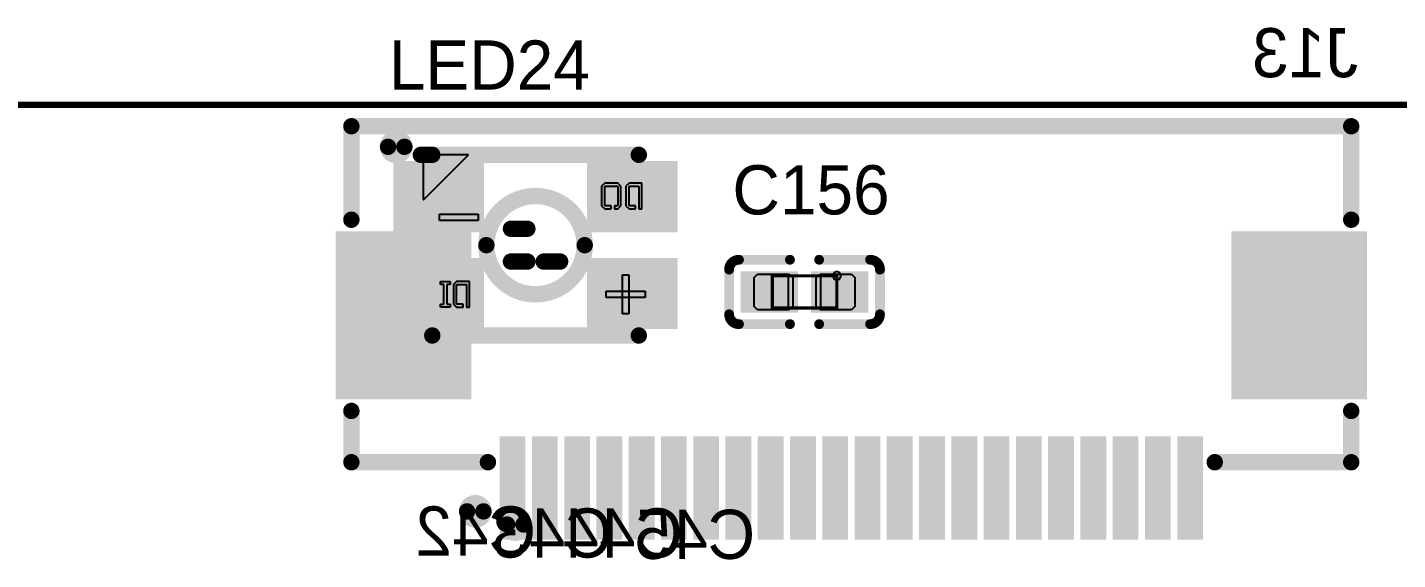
# Model space of a CAD drawing. Header units: millimetres. Extents: x 892 to 1144, y 1011 to 1123.
# Drawn here: x 944.63 to 965.87, y 1115.23 to 1123.47 of the extents above; entities that cross this region are included whole.
import ezdxf

# ---------------------------------------------------------------- set-up
doc = ezdxf.new("R2010")
doc.units = ezdxf.units.MM
for name, color, linetype in [('BottomLayer', 5, 'Continuous'), ('BottomOverlay', 54, 'Continuous'), ('BottomPaste', 16, 'Continuous'), ('BottomSolder', 6, 'Continuous'), ('KeepOutLayer', 6, 'Continuous'), ('Mechanical15', 56, 'Continuous'), ('Mechanical6', 56, 'Continuous'), ('TopLayer', 1, 'Continuous'), ('TopOverlay', 2, 'Continuous'), ('TopPaste', 8, 'Continuous'), ('TopSolder', 216, 'Continuous')]:
    doc.layers.add(name, color=color, linetype=linetype)

msp = doc.modelspace()

# ---------------------------------------------------------------- linework, layer by layer
at = {"layer": 'BottomLayer'}
for points in [[(949.46, 1117.763), (951.46, 1117.763), (949.46, 1120.263), (951.46, 1120.263)], [(963.34, 1117.763), (965.34, 1117.763), (963.34, 1120.263), (965.34, 1120.263)], [(952, 1115.587), (952.3, 1115.587), (952, 1117.087), (952.3, 1117.087)], [(952.5, 1115.587), (952.8, 1115.587), (952.5, 1117.087), (952.8, 1117.087)], [(953, 1115.587), (953.3, 1115.587), (953, 1117.087), (953.3, 1117.087)], [(953.5, 1115.587), (953.8, 1115.587), (953.5, 1117.087), (953.8, 1117.087)], [(954, 1115.587), (954.3, 1115.587), (954, 1117.087), (954.3, 1117.087)], [(954.5, 1115.587), (954.8, 1115.587), (954.5, 1117.087), (954.8, 1117.087)], [(955, 1115.587), (955.3, 1115.587), (955, 1117.087), (955.3, 1117.087)], [(955.5, 1115.587), (955.8, 1115.587), (955.5, 1117.087), (955.8, 1117.087)], [(956, 1115.587), (956.3, 1115.587), (956, 1117.087), (956.3, 1117.087)], [(956.5, 1115.587), (956.8, 1115.587), (956.5, 1117.087), (956.8, 1117.087)], [(957, 1115.587), (957.3, 1115.587), (957, 1117.087), (957.3, 1117.087)], [(957.5, 1115.587), (957.8, 1115.587), (957.5, 1117.087), (957.8, 1117.087)], [(958, 1115.587), (958.3, 1115.587), (958, 1117.087), (958.3, 1117.087)], [(958.5, 1115.587), (958.8, 1115.587), (958.5, 1117.087), (958.8, 1117.087)], [(959, 1115.587), (959.3, 1115.587), (959, 1117.087), (959.3, 1117.087)], [(959.5, 1115.587), (959.8, 1115.587), (959.5, 1117.087), (959.8, 1117.087)], [(960, 1115.587), (960.3, 1115.587), (960, 1117.087), (960.3, 1117.087)], [(960.5, 1115.587), (960.8, 1115.587), (960.5, 1117.087), (960.8, 1117.087)], [(961, 1115.587), (961.3, 1115.587), (961, 1117.087), (961.3, 1117.087)], [(961.5, 1115.587), (961.8, 1115.587), (961.5, 1117.087), (961.8, 1117.087)], [(962, 1115.587), (962.3, 1115.587), (962, 1117.087), (962.3, 1117.087)], [(962.5, 1115.587), (962.8, 1115.587), (962.5, 1117.087), (962.8, 1117.087)]]:
    msp.add_solid(points, dxfattribs=at)
at = {"layer": 'BottomOverlay', "const_width": 0.254}
for points in [[(949.653, 1121.943), (965.147, 1121.943)], [(949.653, 1120.494), (949.653, 1121.943)], [(965.147, 1120.494), (965.147, 1121.943)], [(949.653, 1116.736), (949.653, 1117.531)], [(965.147, 1116.736), (965.147, 1117.531)], [(949.653, 1116.736), (951.769, 1116.736)], [(963.031, 1116.736), (965.147, 1116.736)]]:
    msp.add_lwpolyline(points, dxfattribs=at)
at = {"layer": 'BottomOverlay'}
for points, const_width in [([(949.589, 1121.943, 1), (949.716, 1121.943, 1)], 0.127), ([(949.589, 1121.943, 1), (949.716, 1121.943, 1)], 0.127), ([(965.083, 1121.943, 1), (965.21, 1121.943, 1)], 0.127), ([(965.083, 1121.943, 1), (965.21, 1121.943, 1)], 0.127), ([(949.589, 1120.494, 1), (949.716, 1120.494, 1)], 0.127), ([(965.083, 1120.494, 1), (965.21, 1120.494, 1)], 0.127), ([(949.589, 1117.531, 1), (949.716, 1117.531, 1)], 0.127), ([(965.083, 1117.531, 1), (965.21, 1117.531, 1)], 0.127), ([(949.589, 1116.736, 1), (949.716, 1116.736, 1)], 0.127), ([(949.589, 1116.736, 1), (949.716, 1116.736, 1)], 0.127), ([(951.705, 1116.736, 1), (951.832, 1116.736, 1)], 0.127), ([(962.968, 1116.736, 1), (963.095, 1116.736, 1)], 0.127), ([(965.083, 1116.736, 1), (965.21, 1116.736, 1)], 0.127), ([(965.083, 1116.736, 1), (965.21, 1116.736, 1)], 0.127), ([(951.7, 1115.974, 1), (951.446, 1115.974, 1)], 0.254), ([(951.382, 1115.974, 1), (951.509, 1115.974, 1)], 0.127), ([(951.636, 1115.974, 1), (951.763, 1115.974, 1)], 0.127)]:
    msp.add_lwpolyline(points, format="xyb", close=True, dxfattribs=dict(at, const_width=const_width))
at = {"layer": 'BottomPaste'}
for points in [[(949.46, 1117.763), (951.46, 1117.763), (949.46, 1120.263), (951.46, 1120.263)], [(963.34, 1117.763), (965.34, 1117.763), (963.34, 1120.263), (965.34, 1120.263)], [(952, 1115.587), (952.3, 1115.587), (952, 1117.087), (952.3, 1117.087)], [(952.5, 1115.587), (952.8, 1115.587), (952.5, 1117.087), (952.8, 1117.087)], [(953, 1115.587), (953.3, 1115.587), (953, 1117.087), (953.3, 1117.087)], [(953.5, 1115.587), (953.8, 1115.587), (953.5, 1117.087), (953.8, 1117.087)], [(954, 1115.587), (954.3, 1115.587), (954, 1117.087), (954.3, 1117.087)], [(954.5, 1115.587), (954.8, 1115.587), (954.5, 1117.087), (954.8, 1117.087)], [(955, 1115.587), (955.3, 1115.587), (955, 1117.087), (955.3, 1117.087)], [(955.5, 1115.587), (955.8, 1115.587), (955.5, 1117.087), (955.8, 1117.087)], [(956, 1115.587), (956.3, 1115.587), (956, 1117.087), (956.3, 1117.087)], [(956.5, 1115.587), (956.8, 1115.587), (956.5, 1117.087), (956.8, 1117.087)], [(957, 1115.587), (957.3, 1115.587), (957, 1117.087), (957.3, 1117.087)], [(957.5, 1115.587), (957.8, 1115.587), (957.5, 1117.087), (957.8, 1117.087)], [(958, 1115.587), (958.3, 1115.587), (958, 1117.087), (958.3, 1117.087)], [(958.5, 1115.587), (958.8, 1115.587), (958.5, 1117.087), (958.8, 1117.087)], [(959, 1115.587), (959.3, 1115.587), (959, 1117.087), (959.3, 1117.087)], [(959.5, 1115.587), (959.8, 1115.587), (959.5, 1117.087), (959.8, 1117.087)], [(960, 1115.587), (960.3, 1115.587), (960, 1117.087), (960.3, 1117.087)], [(960.5, 1115.587), (960.8, 1115.587), (960.5, 1117.087), (960.8, 1117.087)], [(961, 1115.587), (961.3, 1115.587), (961, 1117.087), (961.3, 1117.087)], [(961.5, 1115.587), (961.8, 1115.587), (961.5, 1117.087), (961.8, 1117.087)], [(962, 1115.587), (962.3, 1115.587), (962, 1117.087), (962.3, 1117.087)], [(962.5, 1115.587), (962.8, 1115.587), (962.5, 1117.087), (962.8, 1117.087)]]:
    msp.add_solid(points, dxfattribs=at)
at = {"layer": 'BottomSolder'}
for points in [[(949.41, 1117.713), (951.51, 1117.713), (949.41, 1120.313), (951.51, 1120.313)], [(963.29, 1117.713), (965.39, 1117.713), (963.29, 1120.313), (965.39, 1120.313)], [(951.95, 1115.537), (952.35, 1115.537), (951.95, 1117.137), (952.35, 1117.137)], [(952.45, 1115.537), (952.85, 1115.537), (952.45, 1117.137), (952.85, 1117.137)], [(952.95, 1115.537), (953.35, 1115.537), (952.95, 1117.137), (953.35, 1117.137)], [(953.45, 1115.537), (953.85, 1115.537), (953.45, 1117.137), (953.85, 1117.137)], [(953.95, 1115.537), (954.35, 1115.537), (953.95, 1117.137), (954.35, 1117.137)], [(954.45, 1115.537), (954.85, 1115.537), (954.45, 1117.137), (954.85, 1117.137)], [(954.95, 1115.537), (955.35, 1115.537), (954.95, 1117.137), (955.35, 1117.137)], [(955.45, 1115.537), (955.85, 1115.537), (955.45, 1117.137), (955.85, 1117.137)], [(955.95, 1115.537), (956.35, 1115.537), (955.95, 1117.137), (956.35, 1117.137)], [(956.45, 1115.537), (956.85, 1115.537), (956.45, 1117.137), (956.85, 1117.137)], [(956.95, 1115.537), (957.35, 1115.537), (956.95, 1117.137), (957.35, 1117.137)], [(957.45, 1115.537), (957.85, 1115.537), (957.45, 1117.137), (957.85, 1117.137)], [(957.95, 1115.537), (958.35, 1115.537), (957.95, 1117.137), (958.35, 1117.137)], [(958.45, 1115.537), (958.85, 1115.537), (958.45, 1117.137), (958.85, 1117.137)], [(958.95, 1115.537), (959.35, 1115.537), (958.95, 1117.137), (959.35, 1117.137)], [(959.45, 1115.537), (959.85, 1115.537), (959.45, 1117.137), (959.85, 1117.137)], [(959.95, 1115.537), (960.35, 1115.537), (959.95, 1117.137), (960.35, 1117.137)], [(960.45, 1115.537), (960.85, 1115.537), (960.45, 1117.137), (960.85, 1117.137)], [(960.95, 1115.537), (961.35, 1115.537), (960.95, 1117.137), (961.35, 1117.137)], [(961.45, 1115.537), (961.85, 1115.537), (961.45, 1117.137), (961.85, 1117.137)], [(961.95, 1115.537), (962.35, 1115.537), (961.95, 1117.137), (962.35, 1117.137)], [(962.45, 1115.537), (962.85, 1115.537), (962.45, 1117.137), (962.85, 1117.137)]]:
    msp.add_solid(points, dxfattribs=at)
at = {"layer": 'KeepOutLayer', "const_width": 0.1}
msp.add_lwpolyline([(891.925, 1122.275), (1123.925, 1122.275)], dxfattribs=at)
at = {"layer": 'Mechanical15'}
for p, q in [((956.425, 1119.625), (956.175, 1119.625)), ((956.175, 1119.625), (956.175, 1119.125)), ((956.425, 1119.125), (956.425, 1119.625)), ((956.925, 1119.625), (957.175, 1119.625)), ((956.925, 1119.125), (956.925, 1119.625)), ((957.129, 1119.671), (957.11, 1119.625)), ((957.11, 1119.625), (957.11, 1119.625)), ((957.11, 1119.625), (957.129, 1119.579)), ((957.175, 1119.69), (957.129, 1119.671)), ((957.221, 1119.671), (957.175, 1119.69)), ((957.175, 1119.625), (957.175, 1119.125)), ((957.24, 1119.625), (957.221, 1119.671)), ((957.221, 1119.579), (957.24, 1119.625)), ((957.24, 1119.625), (957.24, 1119.625)), ((957.129, 1119.579), (957.175, 1119.56)), ((957.175, 1119.56), (957.221, 1119.579)), ((956.175, 1119.125), (956.425, 1119.125)), ((957.175, 1119.125), (956.925, 1119.125))]:
    msp.add_line(p, q, dxfattribs=at)
at = {"layer": 'Mechanical15', "const_width": 0.0508}
for points in [[(956.175, 1119.625), (957.175, 1119.625)], [(956.175, 1119.125), (956.175, 1119.625)], [(957.175, 1119.125), (957.175, 1119.625)], [(956.175, 1119.125), (957.175, 1119.125)]]:
    msp.add_lwpolyline(points, dxfattribs=at)
at = {"layer": 'Mechanical15', "const_width": 0.0254}
for points in [[(956.162, 1119.625, 1), (956.188, 1119.625, 1)], [(956.162, 1119.625, 1), (956.188, 1119.625, 1)], [(957.162, 1119.625, 1), (957.188, 1119.625, 1)], [(957.162, 1119.625, 1), (957.188, 1119.625, 1)], [(956.162, 1119.125, 1), (956.188, 1119.125, 1)], [(956.162, 1119.125, 1), (956.188, 1119.125, 1)], [(957.162, 1119.125, 1), (957.188, 1119.125, 1)], [(957.162, 1119.125, 1), (957.188, 1119.125, 1)]]:
    msp.add_lwpolyline(points, format="xyb", close=True, dxfattribs=at)
at = {"layer": 'Mechanical6'}
for p, q in [((951.466, 1121.5), (950.766, 1121.5)), ((950.766, 1121.5), (950.766, 1120.81)), ((950.776, 1120.81), (951.466, 1121.5)), ((953.58, 1121.062), (953.53, 1121.012)), ((953.53, 1121.012), (953.53, 1120.712)), ((953.78, 1121.062), (953.58, 1121.062)), ((953.58, 1120.712), (953.58, 1121.012)), ((953.58, 1121.012), (953.78, 1121.012)), ((953.83, 1121.012), (953.78, 1121.062)), ((953.78, 1121.012), (953.78, 1120.712)), ((953.83, 1120.712), (953.83, 1121.012)), ((953.83, 1121.012), (953.83, 1121.012)), ((953.955, 1121.062), (953.905, 1121.012)), ((953.905, 1121.012), (953.905, 1120.712)), ((954.155, 1121.062), (953.955, 1121.062)), ((953.955, 1120.712), (953.955, 1121.012)), ((953.955, 1121.012), (954.105, 1121.012)), ((954.105, 1121.012), (954.105, 1120.662)), ((954.155, 1120.662), (954.155, 1121.062)), ((950.766, 1120.81), (950.776, 1120.81)), ((953.53, 1120.712), (953.58, 1120.662)), ((953.68, 1120.712), (953.58, 1120.712)), ((953.68, 1120.662), (953.68, 1120.712)), ((953.78, 1120.712), (953.73, 1120.712)), ((953.73, 1120.712), (953.73, 1120.662)), ((953.78, 1120.662), (953.83, 1120.712)), ((953.905, 1120.712), (953.955, 1120.662)), ((954.055, 1120.712), (953.955, 1120.712)), ((954.055, 1120.662), (954.055, 1120.712)), ((951.017, 1120.481), (951.017, 1120.581)), ((951.017, 1120.581), (951.617, 1120.581)), ((951.617, 1120.481), (951.017, 1120.481)), ((951.617, 1120.581), (951.617, 1120.481)), ((953.58, 1120.662), (953.68, 1120.662)), ((953.73, 1120.662), (953.78, 1120.662)), ((953.955, 1120.662), (954.055, 1120.662)), ((954.105, 1120.662), (954.155, 1120.662)), ((953.853, 1119.638), (953.953, 1119.638)), ((953.853, 1119.038), (953.853, 1119.638)), ((953.953, 1119.638), (953.953, 1119.038)), ((951.034, 1119.538), (951.184, 1119.538)), ((951.034, 1119.488), (951.034, 1119.538)), ((951.084, 1119.488), (951.034, 1119.488)), ((951.084, 1119.188), (951.084, 1119.488)), ((951.184, 1119.488), (951.134, 1119.488)), ((951.134, 1119.488), (951.134, 1119.188)), ((951.184, 1119.538), (951.184, 1119.488)), ((951.284, 1119.538), (951.234, 1119.488)), ((951.234, 1119.488), (951.234, 1119.188)), ((951.484, 1119.538), (951.284, 1119.538)), ((951.284, 1119.188), (951.284, 1119.488)), ((951.284, 1119.488), (951.434, 1119.488)), ((951.434, 1119.488), (951.434, 1119.138)), ((951.484, 1119.138), (951.484, 1119.538)), ((951.034, 1119.138), (951.034, 1119.188)), ((951.034, 1119.188), (951.084, 1119.188)), ((951.134, 1119.188), (951.184, 1119.188)), ((951.184, 1119.188), (951.184, 1119.138)), ((951.234, 1119.188), (951.284, 1119.138)), ((951.384, 1119.188), (951.284, 1119.188)), ((951.384, 1119.138), (951.384, 1119.188)), ((953.603, 1119.288), (953.603, 1119.388)), ((953.603, 1119.388), (954.203, 1119.388)), ((954.203, 1119.288), (953.603, 1119.288)), ((954.203, 1119.388), (954.203, 1119.288)), ((951.184, 1119.138), (951.034, 1119.138)), ((951.284, 1119.138), (951.384, 1119.138)), ((951.434, 1119.138), (951.484, 1119.138)), ((953.953, 1119.038), (953.853, 1119.038))]:
    msp.add_line(p, q, dxfattribs=at)
for points, const_width in [([(952.32, 1115.77, 1), (952.066, 1115.77, 1)], 0.254), ([(952.002, 1115.77, 1), (952.129, 1115.77, 1)], 0.127), ([(952.256, 1115.77, 1), (952.383, 1115.77, 1)], 0.127)]:
    msp.add_lwpolyline(points, format="xyb", close=True, dxfattribs=dict(at, const_width=const_width))
at = {"layer": 'TopLayer'}
for points in [[(950.406, 1120.4), (951.606, 1120.4), (950.406, 1121.3), (951.606, 1121.3)], [(953.406, 1120.4), (954.606, 1120.4), (953.406, 1121.3), (954.606, 1121.3)], [(950.406, 1118.9), (951.606, 1118.9), (950.406, 1119.8), (951.606, 1119.8)], [(953.406, 1118.9), (954.606, 1118.9), (953.406, 1119.8), (954.606, 1119.8)], [(956.525, 1119.645), (955.735, 1119.645), (956.525, 1119.105), (955.735, 1119.105)], [(957.615, 1119.645), (956.825, 1119.645), (957.615, 1119.105), (956.825, 1119.105)]]:
    msp.add_solid(points, dxfattribs=at)
at = {"layer": 'TopOverlay'}
for points, const_width in [([(950.474, 1121.624, 1), (950.22, 1121.624, 1)], 0.254), ([(950.157, 1121.624, 1), (950.284, 1121.624, 1)], 0.127), ([(950.411, 1121.624, 1), (950.538, 1121.624, 1)], 0.127), ([(950.665, 1121.5, 1), (950.792, 1121.5, 1)], 0.127), ([(950.843, 1121.5, 1), (950.97, 1121.5, 1)], 0.127), ([(950.843, 1121.5, 1), (950.97, 1121.5, 1)], 0.127), ([(954.043, 1121.5, 1), (954.17, 1121.5, 1)], 0.127), ([(953.268, 1120.1, 1), (951.744, 1120.1, 1)], 0.254), ([(952.062, 1120.354, 1), (952.189, 1120.354, 1)], 0.127), ([(952.316, 1120.354, 1), (952.443, 1120.354, 1)], 0.127), ([(951.681, 1120.1, 1), (951.808, 1120.1, 1)], 0.127), ([(953.205, 1120.1, 1), (953.332, 1120.1, 1)], 0.127), ([(952.062, 1119.846, 1), (952.189, 1119.846, 1)], 0.127), ([(952.316, 1119.846, 1), (952.443, 1119.846, 1)], 0.127), ([(952.57, 1119.846, 1), (952.697, 1119.846, 1)], 0.127), ([(952.824, 1119.846, 1), (952.951, 1119.846, 1)], 0.127), ([(955.621, 1119.874, 1), (955.697, 1119.874, 1)], 0.0762), ([(955.621, 1119.874, 1), (955.697, 1119.874, 1)], 0.0762), ([(956.411, 1119.874, 1), (956.487, 1119.874, 1)], 0.0762), ([(956.863, 1119.874, 1), (956.939, 1119.874, 1)], 0.0762), ([(957.653, 1119.874, 1), (957.729, 1119.874, 1)], 0.0762), ([(957.653, 1119.874, 1), (957.729, 1119.874, 1)], 0.0762), ([(955.468, 1119.721, 1), (955.544, 1119.721, 1)], 0.0762), ([(955.468, 1119.721, 1), (955.544, 1119.721, 1)], 0.0762), ([(957.806, 1119.721, 1), (957.882, 1119.721, 1)], 0.0762), ([(957.806, 1119.721, 1), (957.882, 1119.721, 1)], 0.0762), ([(955.468, 1119.029, 1), (955.544, 1119.029, 1)], 0.0762), ([(955.468, 1119.029, 1), (955.544, 1119.029, 1)], 0.0762), ([(957.806, 1119.029, 1), (957.882, 1119.029, 1)], 0.0762), ([(957.806, 1119.029, 1), (957.882, 1119.029, 1)], 0.0762), ([(950.843, 1118.7, 1), (950.97, 1118.7, 1)], 0.127), ([(954.043, 1118.7, 1), (954.17, 1118.7, 1)], 0.127), ([(955.621, 1118.876, 1), (955.697, 1118.876, 1)], 0.0762), ([(955.621, 1118.876, 1), (955.697, 1118.876, 1)], 0.0762), ([(956.411, 1118.876, 1), (956.487, 1118.876, 1)], 0.0762), ([(956.863, 1118.876, 1), (956.939, 1118.876, 1)], 0.0762), ([(957.653, 1118.876, 1), (957.729, 1118.876, 1)], 0.0762), ([(957.653, 1118.876, 1), (957.729, 1118.876, 1)], 0.0762)]:
    msp.add_lwpolyline(points, format="xyb", close=True, dxfattribs=dict(at, const_width=const_width))
for points, const_width in [([(950.728, 1121.5), (950.906, 1121.5)], 0.254), ([(950.906, 1121.5), (954.106, 1121.5)], 0.254), ([(952.125, 1120.354), (952.379, 1120.354)], 0.254), ([(952.125, 1119.846), (952.379, 1119.846)], 0.254), ([(952.633, 1119.846), (952.887, 1119.846)], 0.254), ([(955.659, 1119.874), (956.449, 1119.874)], 0.152), ([(956.901, 1119.874), (957.691, 1119.874)], 0.152), ([(955.506, 1119.029), (955.506, 1119.721)], 0.152), ([(957.844, 1119.029), (957.844, 1119.721)], 0.152), ([(950.906, 1118.7), (954.106, 1118.7)], 0.254), ([(955.659, 1118.876), (956.449, 1118.876)], 0.152), ([(956.901, 1118.876), (957.691, 1118.876)], 0.152)]:
    msp.add_lwpolyline(points, dxfattribs=dict(at, const_width=const_width))
at = {"layer": 'TopOverlay', "const_width": 0.152}
for points in [[(955.506, 1119.721, -0.414214), (955.659, 1119.874)], [(957.691, 1119.874, -0.414214), (957.844, 1119.721)], [(955.659, 1118.876, -0.414214), (955.506, 1119.029)], [(957.844, 1119.029, -0.414214), (957.691, 1118.876)]]:
    msp.add_lwpolyline(points, format="xyb", dxfattribs=at)
at = {"layer": 'TopPaste'}
for p, q in [((955.895, 1119.6), (955.945, 1119.65)), ((955.945, 1119.65), (956.425, 1119.65)), ((956.425, 1119.65), (956.495, 1119.6)), ((956.855, 1119.6), (956.925, 1119.65)), ((956.925, 1119.65), (957.405, 1119.65)), ((957.405, 1119.65), (957.455, 1119.6)), ((955.895, 1119.15), (955.895, 1119.6)), ((956.495, 1119.6), (956.495, 1119.15)), ((956.855, 1119.15), (956.855, 1119.6)), ((957.455, 1119.6), (957.455, 1119.15)), ((955.945, 1119.1), (955.895, 1119.15)), ((956.425, 1119.1), (955.945, 1119.1)), ((956.495, 1119.15), (956.425, 1119.1)), ((956.925, 1119.1), (956.855, 1119.15)), ((957.405, 1119.1), (956.925, 1119.1)), ((957.455, 1119.15), (957.405, 1119.1))]:
    msp.add_line(p, q, dxfattribs=at)
for points in [[(950.406, 1120.4), (951.606, 1120.4), (950.406, 1121.3), (951.606, 1121.3)], [(953.406, 1120.4), (954.606, 1120.4), (953.406, 1121.3), (954.606, 1121.3)], [(950.406, 1118.9), (951.606, 1118.9), (950.406, 1119.8), (951.606, 1119.8)], [(953.406, 1118.9), (954.606, 1118.9), (953.406, 1119.8), (954.606, 1119.8)], [(956.525, 1119.645), (955.735, 1119.645), (956.525, 1119.105), (955.735, 1119.105)], [(957.615, 1119.645), (956.825, 1119.645), (957.615, 1119.105), (956.825, 1119.105)]]:
    msp.add_solid(points, dxfattribs=at)
at = {"layer": 'TopSolder'}
for points in [[(950.305, 1120.298), (951.708, 1120.298), (950.305, 1121.402), (951.708, 1121.402)], [(953.305, 1120.298), (954.708, 1120.298), (953.305, 1121.402), (954.708, 1121.402)], [(950.305, 1118.798), (951.708, 1118.798), (950.305, 1119.902), (951.708, 1119.902)], [(953.305, 1118.798), (954.708, 1118.798), (953.305, 1119.902), (954.708, 1119.902)], [(956.576, 1119.696), (955.684, 1119.696), (956.576, 1119.054), (955.684, 1119.054)], [(957.666, 1119.696), (956.774, 1119.696), (957.666, 1119.054), (956.774, 1119.054)]]:
    msp.add_solid(points, dxfattribs=at)

# ---------------------------------------------------------------- texts
at = {"layer": 'BottomOverlay', "text_generation_flag": 2}
for s, p in [('J13', (965.253, 1122.702)), ('C42', (952.515, 1115.289)), ('C43', (953.702, 1115.258)), ('C44', (954.79, 1115.258)), ('C45', (955.911, 1115.237))]:
    msp.add_text(s, height=0.762, dxfattribs=at).set_placement(p)
at = {"layer": 'TopOverlay'}
for s, p in [('LED24', (950.233, 1122.511)), ('C156', (955.557, 1120.577))]:
    msp.add_text(s, height=0.762, dxfattribs=at).set_placement(p)

doc.saveas('drawing.dxf')
